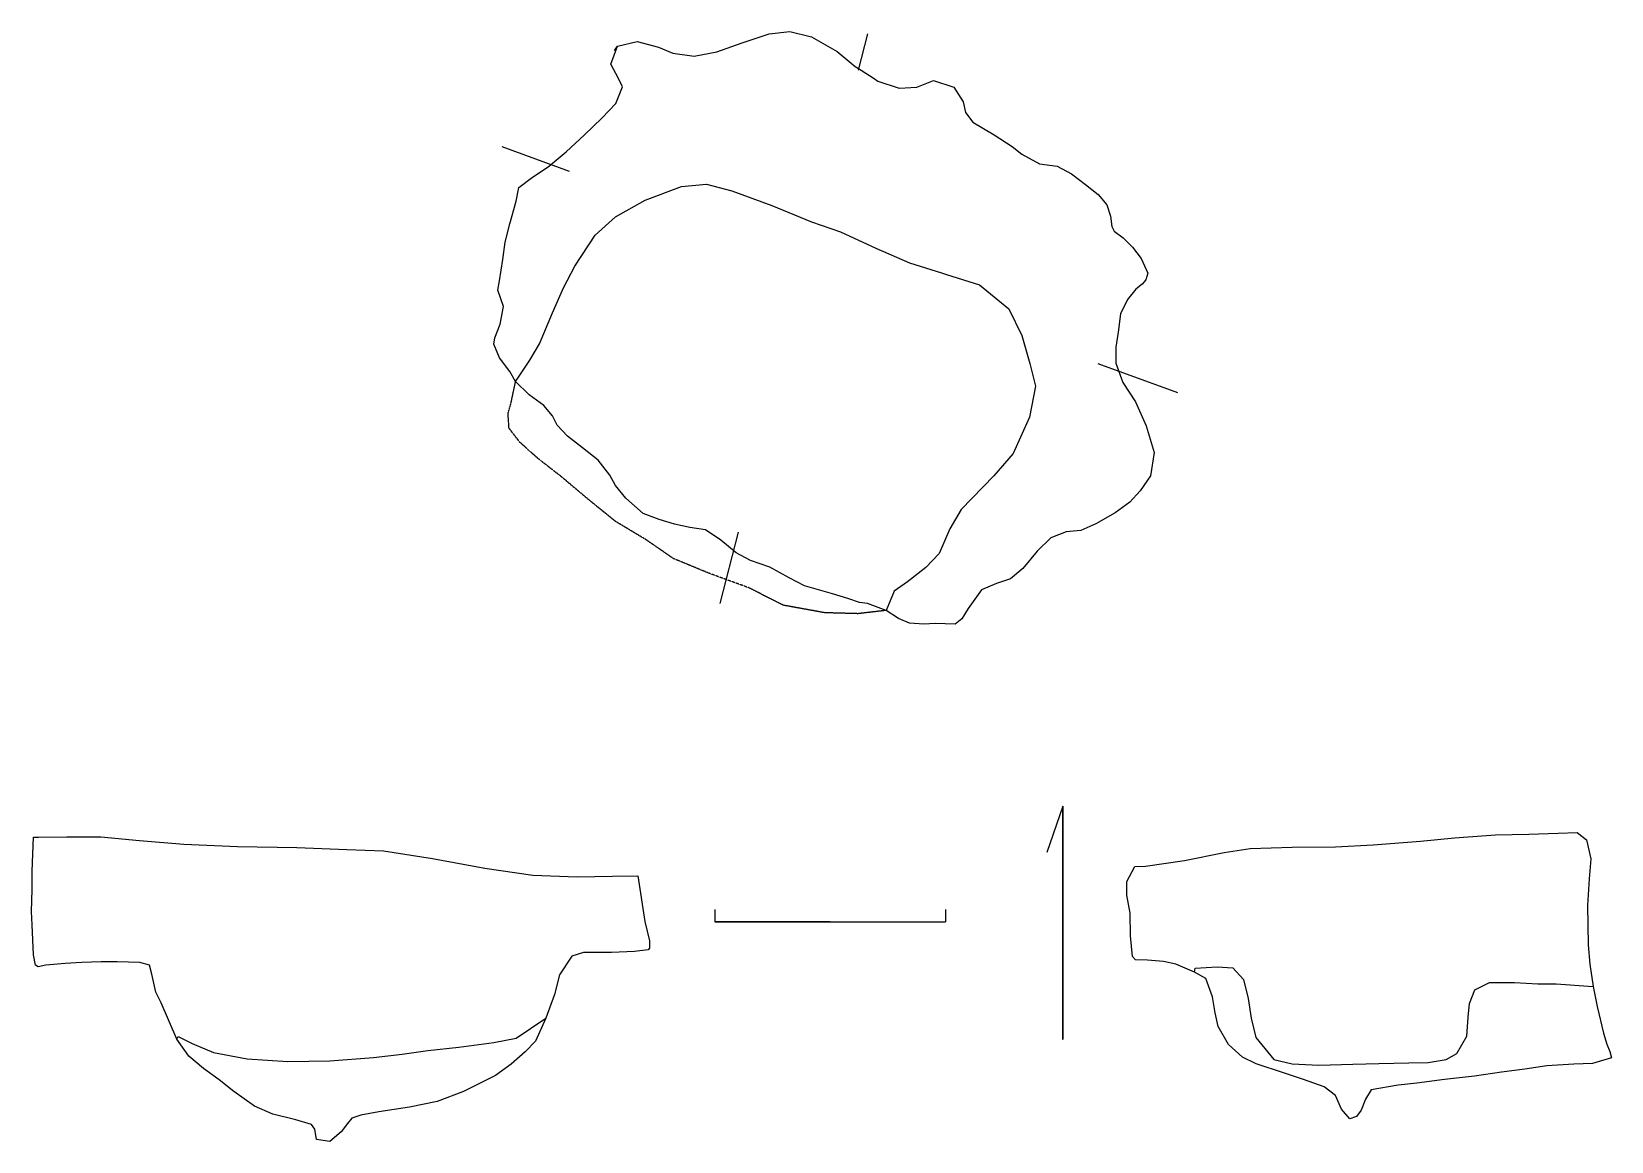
# Model space of a CAD drawing. Extents: x 8413 to 45423, y 15885 to 41888.
import ezdxf

# ---------------------------------------------------------------- set-up
doc = ezdxf.new("R2010")
doc.units = 0
doc.linetypes.add('DASHED', pattern=[0.75, 0.5, -0.25])
doc.layers.add('LAYER1', color=7, linetype='DASHED')

msp = doc.modelspace()

# ---------------------------------------------------------------- linework, layer by layer
at = {"layer": 'LAYER1', "color": 7, "linetype": 'CONTINUOUS'}
for points in [[(22069.5371, 41446.6032), (22135.7451, 41545.914), (22599.2058, 41656.2663), (23095.7717, 41523.8503), (23437.8531, 41380.3929), (23934.419, 41314.1825), (24464.0877, 41413.4981), (25059.9644, 41623.1611), (25688.9463, 41832.8145), (26174.4732, 41887.9978), (26682.0757, 41766.6042), (27288.9938, 41424.5395), (27708.3103, 41071.4143), (27845.0056, 40983.1402)], [(28149.7072, 40786.358), (28237.979, 40729.3448), (28734.5449, 40563.8237), (29153.859, 40585.8874), (29540.087, 40740.372), (30014.5724, 40585.8874), (30235.2769, 40243.8084), (30290.4458, 39990.0131), (30467.0084, 39769.3206), (30963.5719, 39471.3835), (31382.8884, 39195.5077), (31614.6199, 39018.9475), (32022.9117, 38787.2159), (32442.2258, 38732.047), (32773.2705, 38555.4868), (33104.3129, 38301.6915), (33402.2548, 38069.9623), (33600.8788, 37827.1917), (33689.1529, 37562.3574), (33722.2581, 37319.6035), (33777.4414, 37209.2489), (33987.0924, 37054.7691), (34207.7969, 36834.0623), (34406.4232, 36569.228), (34560.9054, 36227.1609), (34516.7611, 36072.6621), (34428.487, 35973.3513), (34285.0296, 35851.9719), (34086.4056, 35609.2037), (33920.8821, 35278.159), (33865.7155, 34847.8035), (33810.5465, 34494.6974), (33810.5465, 34119.5084), (33976.0677, 33667.0891), (34274.0072, 33214.6675), (34527.8002, 32651.896), (34715.3875, 32022.9141), (34627.1134, 31482.204), (34384.3428, 31129.0955), (34141.5889, 30864.2587), (33799.5051, 30610.4491), (33347.0834, 30356.6562), (32993.9607, 30202.174), (32651.8936, 30169.0689), (32287.746, 30025.6115), (31967.7261, 29716.6329), (31636.6837, 29308.3578), (31349.7856, 29065.5872), (31018.7409, 28955.235), (30665.6348, 28811.7919), (30356.6562, 28370.3974), (30202.174, 28127.6268), (30047.6752, 28006.2498), (29584.2169, 28017.2889), (29319.3826, 28006.2498), (28977.3131, 28028.3136), (28723.5035, 28138.6658), (28436.6054, 28326.2531), (27995.2084, 28491.7743), (27807.6235, 28513.8548), (27531.7477, 28602.1265), (27178.6416, 28712.4787), (26516.5545, 28900.0661), (26163.4484, 29087.651), (25711.0124, 29341.4606), (25258.5908, 29495.9428), (24916.5094, 29672.5053), (24563.4009, 29970.4425), (24199.2534, 30213.1988), (23835.1058, 30268.382), (23470.9583, 30345.6148), (23117.8522, 30455.967), (22742.6632, 30599.4244), (22334.3715, 30952.5353), (22091.6176, 31250.4748), (21959.1992, 31493.243), (21683.3258, 31846.3515), (21319.1783, 32133.2496), (20966.0698, 32409.1254), (20723.3016, 32662.9183), (20612.947, 32883.6251), (20414.3231, 33126.379), (20072.2536, 33380.1886), (19752.236, 33689.1529), (19619.8176, 33920.8821), (19377.0637, 34240.9021), (19244.6454, 34560.9054), (19266.7115, 34715.3875), (19388.0885, 35035.4051), (19465.3355, 35443.6802), (19332.9195, 35829.9082), (19377.0637, 36050.5983), (19454.2964, 36547.1642), (19509.4797, 36955.4559), (19619.8176, 37385.8115), (19763.275, 37915.4802), (19829.483, 38235.4835), (20149.4863, 38478.254), (20513.6338, 38721.008), (20932.967, 39074.1307), (21363.3225, 39471.3835), (21771.5976, 39857.5948), (22102.6423, 40199.6761), (22257.1388, 40596.9289), (22157.8256, 40806.5776), (21981.2654, 41126.5976), (22135.7451, 41545.914)], [(27845.0056, 40983.1402), (28149.7072, 40786.358)], [(19752.236, 33689.1529), (19818.444, 33788.4661), (20083.2783, 34185.7164), (20315.0099, 34571.9444), (20612.947, 35300.2395), (20877.7814, 35885.0771), (21142.6157, 36392.6821), (21617.1179, 37120.9771), (22091.6176, 37551.3326), (22786.8075, 37937.5439), (23636.4795, 38257.5472), (24221.3171, 38312.7329), (24817.1962, 38158.2341), (25755.1567, 37816.167), (26682.0757, 37429.939), (27366.2265, 37198.2098), (28193.8348, 36811.9985), (28977.3131, 36469.9148), (29729.1254, 36232.0001)], [(29729.1254, 36232.0001), (29849.0513, 36194.0557), (30621.4905, 35951.2851), (31305.639, 35388.5136), (31614.6199, 34770.5708), (31614.6199, 34770.5708)], [(31614.6199, 34770.5708), (31802.2049, 34108.4837), (31934.6209, 33578.815), (31791.1801, 32850.5199), (31404.9522, 32000.8336), (30952.5329, 31482.204), (30191.1326, 30687.6985), (29926.2983, 30235.2769), (29672.5053, 29661.4639), (29363.5268, 29330.4216), (28933.1689, 28999.3792), (28624.1903, 28778.6891), (28436.6054, 28326.2531)], [(32574.6442, 23735.7927), (32200.5179, 22656.1714)], [(32574.6442, 23735.7927), (32574.6442, 18273.5797)], [(32574.6442, 18273.5797), (32574.6442, 23735.7927)], [(22890.8217, 20408.8857), (22857.7165, 20375.7806), (22537.6989, 20331.6363), (21997.0055, 20309.5726), (21345.9431, 20309.5726), (21070.0841, 20221.2841), (20783.1693, 19790.9286), (20661.7923, 19327.4691), (20463.166, 18775.7354), (20220.3954, 18235.0253), (19977.6415, 17981.2312), (19646.5991, 17694.3319), (19282.4516, 17429.4975), (18532.0761, 17054.3098), (17914.1332, 16822.5794), (17263.0876, 16690.1622), (16545.8161, 16579.81), (16126.5008, 16502.5773), (15916.8342, 16425.3279), (15817.5222, 16303.9509), (15663.0401, 16105.3246), (15398.2057, 15884.6189), (15089.2272, 15928.7632), (15045.0984, 16171.5337), (14967.8502, 16281.8705), (14603.7027, 16392.2239), (14062.9937, 16524.6411), (13632.637, 16712.2272), (13147.1114, 17054.3098), (12805.0288, 17330.1843), (12440.8813, 17595.0187), (12098.813, 17881.918), (11811.8994, 18279.1695), (11447.7519, 19128.8427), (11326.3749, 19382.6535), (11227.0617, 19801.9688), (11171.8928, 20011.633), (10951.1871, 20077.8434), (10421.5184, 20088.8658), (10046.3462, 20088.8658), (9593.9102, 20077.8434), (9196.6587, 20055.7629), (8744.2382, 20011.633), (8567.6768, 19978.5302), (8501.4682, 20011.633), (8457.3395, 20254.3893), (8424.2349, 20960.6206), (8413.1953, 21269.5992), (8424.2349, 21788.2288), (8424.2349, 22218.5844), (8457.3395, 23013.0874)], [(8457.3395, 23013.0874), (8468.3636, 23013.0874), (8578.7164, 23013.0874), (9240.8029, 23024.1288), (10035.306, 23024.1288), (10940.1624, 22935.8404), (11977.4206, 22847.5662), (13235.3843, 22792.3973), (14625.7664, 22770.3192), (15795.4572, 22726.1893), (16656.1695, 22693.0865), (17803.781, 22516.5239), (19028.6396, 22284.7947), (20154.1874, 22119.2712), (21191.461, 22086.1684), (22019.0692, 22097.2074), (22614.9459, 22108.2321)], [(34256.0322, 22325.4721), (34509.8275, 22336.4945), (35425.7242, 22468.9128), (36352.6456, 22656.5145), (36959.547, 22744.7862), (37941.6517, 22777.8914), (38956.8449, 22788.9328), (39839.6221, 22833.0604), (40954.1427, 22921.3488), (41748.6482, 22998.5815), (42708.67, 23064.7895), (43492.134, 23086.87), (44176.2872, 23108.9338), (44617.6818, 23119.9752), (44838.3719, 22954.454), (44937.6875, 22502.018), (44904.5823, 22038.5573), (44860.45, 21409.5754), (44882.5185, 20493.6907), (44915.619, 20041.2714), (44992.8707, 19511.6039), (45092.1815, 19048.1432), (45235.6247, 18419.1613), (45312.8717, 18165.3505), (45390.1235, 17988.8046), (45423.2239, 17845.3472), (44981.8293, 17712.93), (44540.4348, 17690.865), (43911.4505, 17657.761), (43392.8232, 17580.5128), (42852.1131, 17503.2634), (42212.1065, 17414.9905), (41516.9166, 17337.7422), (40865.8543, 17249.4693), (40424.474, 17205.3251), (39795.4922, 17094.9883), (39663.0762, 16874.2815), (39563.763, 16620.4874), (39453.4108, 16466.0065), (39298.9286, 16410.822), (39100.3023, 16642.5524), (38956.8449, 16962.5712), (38692.0105, 17161.1963), (38206.4861, 17337.7422), (37765.0891, 17481.1996), (37103.0044, 17701.8898), (36783.0011, 17856.3874), (36451.9564, 18154.3257), (36209.1882, 18573.6434), (36142.9778, 18893.6467), (36076.7698, 19268.8333), (35922.2877, 19699.19), (35657.4533, 19853.671), (35216.0588, 20041.2714), (34929.1583, 20096.4403), (34553.9717, 20129.5455), (34278.0983, 20140.5846), (34200.8632, 20217.8173), (34156.719, 20703.3585), (34145.68, 21233.0295), (34068.4472, 21652.346), (34068.4472, 21972.3493), (34256.0322, 22325.4721)], [(22614.9459, 22108.2321), (22780.4671, 21037.87), (22890.8217, 20585.4316), (22890.8217, 20408.8857)], [(24419.9435, 21320.8343), (24419.9435, 21032.2802)], [(29827.0018, 21320.8343), (29827.0018, 21032.2802)], [(24419.9435, 21032.2802), (27123.4726, 21032.2802)], [(27123.4726, 21032.2802), (24419.9435, 21032.2802)], [(27123.4726, 21032.2802), (29827.0018, 21032.2802)], [(35657.4533, 19853.671), (35668.4781, 19941.9594), (36187.122, 19975.0646), (36551.2696, 19952.9841), (36805.0649, 19677.125), (36915.4171, 19235.7293), (36981.6275, 18772.2686), (37091.963, 18319.8469), (37511.2962, 17801.203), (37941.6517, 17701.8898), (38570.6336, 17668.7858), (39365.1366, 17690.865), (39972.0381, 17712.93), (40678.2694, 17723.9702), (41130.691, 17734.9938), (41550.0218, 17801.203), (41803.8171, 17944.6604), (42035.5439, 18352.9521), (42068.6491, 18794.3336), (42101.7543, 19114.3523), (42223.1336, 19434.3557), (42565.2126, 19610.9171), (43150.0693, 19610.9171), (43701.8018, 19577.8119), (44132.1597, 19577.8119), (44992.8707, 19511.6039)], [(11811.8994, 18279.1695), (11845.0034, 18345.3787), (12176.0469, 18179.8563), (12672.6116, 17970.1909), (13467.1159, 17815.7088), (14416.1165, 17760.541), (15398.2057, 17771.5646), (16424.4391, 17848.814), (17097.5652, 17926.0622), (17693.4431, 18014.3352), (18421.7382, 18091.5834), (19238.3074, 18201.9213), (19767.9761, 18301.2345), (20463.166, 18775.7354)]]:
    msp.add_lwpolyline(points, dxfattribs=at)
at = {"layer": 'LAYER1', "color": 3, "linetype": 'CONTINUOUS'}
for points in [[(27785.574, 40983.1402), (28006.2498, 41832.8145)], [(19432.2327, 39193.1822), (21010.1997, 38618.6187)], [(33391.211, 34110.5614), (35256.0952, 33431.5334)], [(24541.3371, 28491.7743), (24974.0968, 30158.0298)]]:
    msp.add_lwpolyline(points, dxfattribs=at)
at = {"layer": 'LAYER1', "color": 7, "linetype": 'DASHED'}
msp.add_lwpolyline([(28436.6054, 28326.2531), (27774.5183, 28249.018), (26991.0543, 28271.0842), (26019.991, 28447.6444), (25214.4465, 28855.9218), (24276.5028, 29198.0032), (23448.8945, 29540.087), (22808.8712, 29981.4672), (22091.6176, 30411.8228), (21451.5967, 30930.4715), (20822.6148, 31460.1402), (20270.8799, 31890.4957), (19851.5492, 32265.668), (19597.7538, 32596.7103), (19575.6901, 32938.7941), (19641.8981, 33170.5232), (19752.236, 33689.1529)], dxfattribs=at)

doc.saveas('drawing.dxf')
